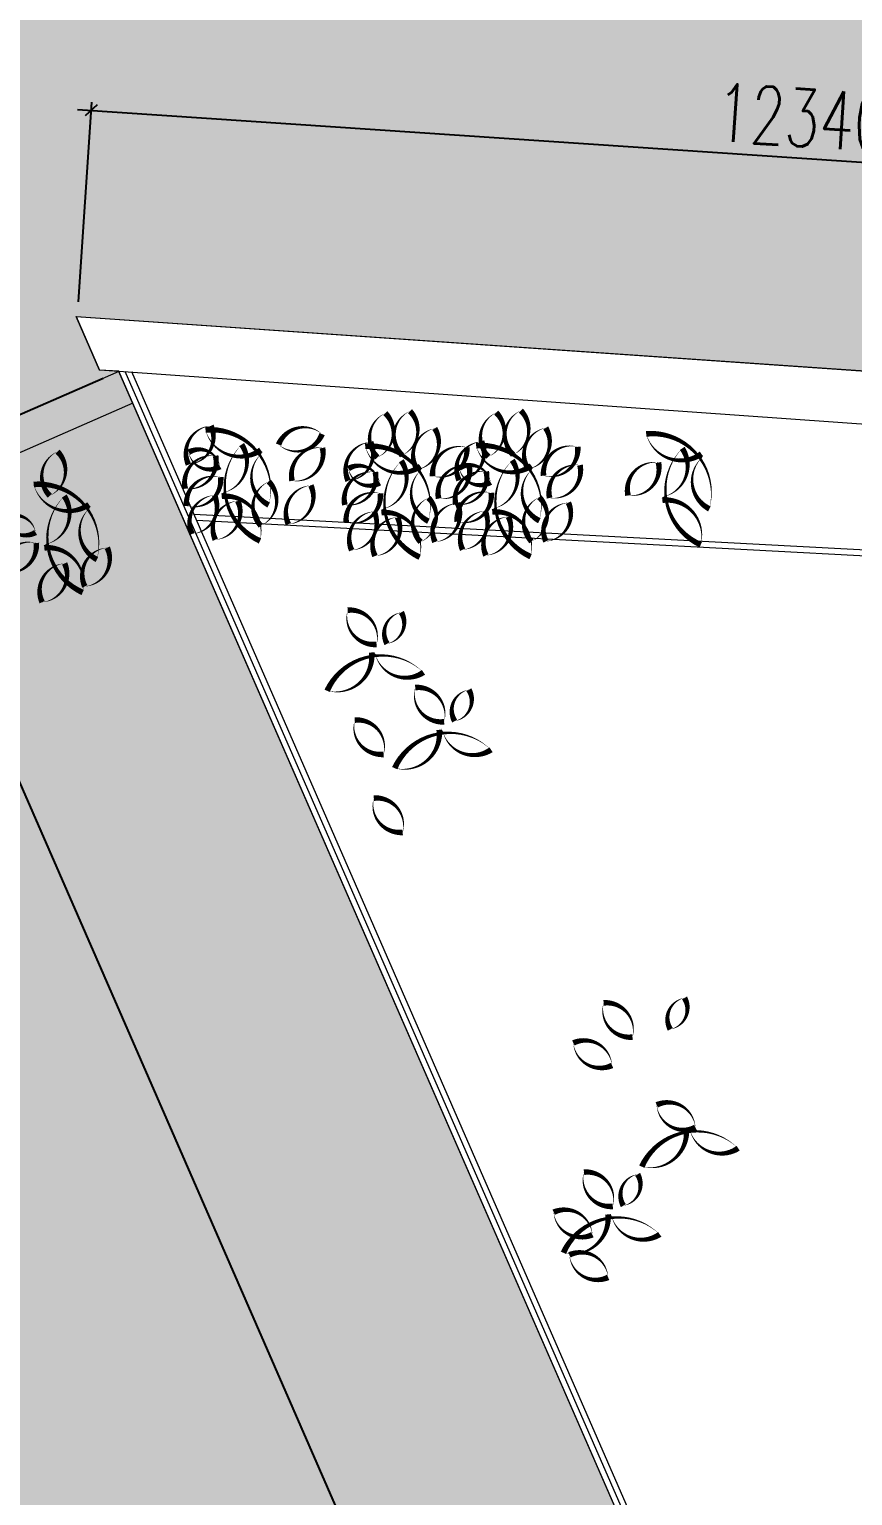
# Model space of a CAD drawing. Header units: metres. Extents: x -45 to 1930, y -347 to 488.
# Drawn here: x 288.23 to 295.38, y -26.63 to -13.9 of the extents above; entities that cross this region are included whole.
import ezdxf

# ---------------------------------------------------------------- set-up
doc = ezdxf.new("R2010")
doc.units = ezdxf.units.M
doc.header["$PDMODE"] = 3
doc.linetypes.add('ČERCHOVANÁ', pattern=[25.4, 12.7, -6.35, 0, -6.35])
for name, color, linetype in [('OSA', 7, 'ČERCHOVANÁ'), ('srafa pozemek', 60, 'Continuous'), ('SRAFY', 3, 'Continuous'), ('zariz.predmety', 203, 'Continuous')]:
    doc.layers.add(name, color=color, linetype=linetype)
doc.styles.add('ROMANS', font='romans.shx', dxfattribs={"width": 0.7})
doc.dimstyles.new('KOTY-50', dxfattribs={"dimscale": 0, "dimtxt": 0.1, "dimasz": 0.1, "dimexe": 0.07, "dimexo": 0.15, "dimgap": 0.02, "dimtad": 1, "dimdec": 0, "dimlfac": 1000, "dimrnd": 5, "dimzin": 0, "dimdsep": 46, "dimtxsty": 'ROMANS', "dimblk1": 'OBLIQUE', "dimblk2": 'OBLIQUE', "dimsah": 1, "dimcen": 0.09, "dimdle": 0.12, "dimadec": 0, "dimazin": 0, "dimtfac": 1, "dimtdec": 4, "dimtofl": 0, "dimtmove": 2, "dimatfit": 3, "dimldrblk": 'OBLIQUE', "dimfxl": 0, "dimtolj": 1, "dimtzin": 0, "dimarcsym": 0})

# ---------------------------------------------------------------- blocks, each defined once
blk = doc.blocks.new('_OBLIQUE')
at = {"color": 0, "linetype": 'ByBlock'}
blk.add_line((-0.5, -0.5), (0.5, 0.5), dxfattribs=at)
blk = doc.blocks.new('*D64')
at = {"layer": 'Defpoints', "color": 0, "linetype": 'Continuous', "lineweight": 0}
for p in [(289.005, -16.872), (298.41, -38.384), (296.374, -39.274)]:
    blk.add_point(p, dxfattribs=at)
at = {"layer": 'SRAFY', "color": 0, "linetype": 'Continuous', "lineweight": -2}
for p, q in [((288.868, -16.932), (286.905, -17.79)), ((286.921, -17.652), (296.422, -39.384)), ((298.272, -38.444), (296.31, -39.302))]:
    blk.add_line(p, q, dxfattribs=at)
at = {"layer": 'SRAFY', "color": 0, "linetype": 'Continuous', "lineweight": -2, "xscale": 0.1, "yscale": 0.1, "zscale": 0.1}
for p, rotation in [((286.969, -17.762), 113.6136663218753), ((296.374, -39.274), 293.6136663218753)]:
    blk.add_blockref('_OBLIQUE', p, dxfattribs=dict(at, rotation=rotation))
at = {"layer": 'SRAFY', "color": 0, "linetype": 'Continuous', "lineweight": 0, "insert": (291.992, -28.378), "char_height": 0.5, "attachment_point": 5, "rotation": 293.6137, "style": 'ROMANS'}
blk.add_mtext('\\A1;23480', dxfattribs=at)
blk = doc.blocks.new('*D67')
at = {"layer": 'Defpoints', "color": 0, "linetype": 'Continuous', "lineweight": 0}
for p in [(301.076, -15.432), (288.643, -16.416), (300.954, -17.243)]:
    blk.add_point(p, dxfattribs=at)
at = {"layer": 'SRAFY', "color": 0, "linetype": 'Continuous', "lineweight": -2}
for p, q in [((288.644, -14.597), (301.195, -15.44)), ((288.653, -16.266), (288.769, -14.535)), ((300.964, -17.093), (301.08, -15.362))]:
    blk.add_line(p, q, dxfattribs=at)
at = {"layer": 'SRAFY', "color": 0, "linetype": 'Continuous', "lineweight": -2, "xscale": 0.1, "yscale": 0.1, "zscale": 0.1}
for p, rotation in [((288.764, -14.605), 176.1582091703138), ((301.076, -15.432), 356.1582091703137)]:
    blk.add_blockref('_OBLIQUE', p, dxfattribs=dict(at, rotation=rotation))
at = {"layer": 'SRAFY', "color": 0, "linetype": 'Continuous', "lineweight": 0, "insert": (294.943, -14.669), "char_height": 0.5, "attachment_point": 5, "rotation": 356.1582, "style": 'ROMANS'}
blk.add_mtext('\\A1;12340', dxfattribs=at)

msp = doc.modelspace()

# ---------------------------------------------------------------- hatches: boundary and pattern name
at = {"layer": 'srafa pozemek', "linetype": 'Continuous', "lineweight": 0}
h = msp.add_hatch(color=256, dxfattribs=at)
h.paths.add_polyline_path([(276.396756, -6.461814), (304.224323, -12.356896), (304.738556, -12.431053), (319.972339, -47.086498), (316.157232, -48.53174), (306.539377, -52.495263), (291.298899, -58.147889), (286.487939, -43.14322), (283.67829, -30.994972), (281.535834, -22.100834), (277.940623, -10.266371)])
h.paths.add_polyline_path([(288.633542, -16.395366), (300.954108, -17.24279), (308.305379, -34.058251), (298.409693, -38.384381), (289.005074, -16.872046), (288.836865, -16.86045)], flags=16)

# ---------------------------------------------------------------- linework, layer by layer
at = {"linetype": 'Continuous', "lineweight": 0}
for p, q in [((288.633542, -16.395366), (300.954964, -17.244748)), ((288.633542, -16.395366), (288.836865, -16.86045)), ((288.836865, -16.86045), (288.64258, -16.41604)), ((289.003891, -16.86934), (288.836865, -16.86045)), ((298.409693, -38.384381), (289.003891, -16.86934)), ((289.003891, -16.86934), (300.660534, -17.694667)), ((298.435478, -38.318539), (289.05976, -16.872313)), ((298.461263, -38.252698), (289.115629, -16.875286))]:
    msp.add_line(p, q, dxfattribs=at)
at = {"layer": 'OSA', "linetype": 'Continuous', "lineweight": 0}
for p, q in [((289.005074, -16.872046), (283.711506, -19.186253)), ((289.125244, -17.146926), (283.831676, -19.461133))]:
    msp.add_line(p, q, dxfattribs=at)
at = {"layer": 'srafa pozemek', "linetype": 'Continuous', "lineweight": 0, "flags": 128}
msp.add_lwpolyline([(288.633542, -16.395366), (300.954108, -17.24279), (308.305379, -34.058251), (298.409693, -38.384381), (289.005074, -16.872046), (288.836865, -16.86045)], close=True, dxfattribs=at)
at = {"layer": 'SRAFY', "color": 252, "linetype": 'Continuous', "lineweight": 0}
for p, q in [((289.655584, -18.110391), (298.035952, -18.5564)), ((289.677995, -18.161655), (298.002494, -18.60469))]:
    msp.add_line(p, q, dxfattribs=at)
at = {"layer": 'zariz.predmety', "color": 253, "linetype": 'Continuous', "ltscale": 0.001}
for points in [[(292.428569, -17.594563, 0, 0, 0.520567051), (292.428569, -17.594563, 0, 0.05, 0.520567051), (292.496248, -17.211513, 0, 0.05, 0.520567051), (292.428569, -17.594563, 0.05, 0.05, 0)], [(291.251581, -17.617089, 0, 0, 0.520567051), (291.251581, -17.617089, 0, 0.05, 0.520567051), (291.31926, -17.234039, 0, 0.05, 0.520567051), (291.251581, -17.617089, 0.05, 0.05, 0)], [(291.464925, -17.599383, 0, 0, 0.520567051), (291.464925, -17.599383, 0, 0.05, 0.520567051), (291.532604, -17.216333, 0, 0.05, 0.520567051), (291.464925, -17.599383, 0.05, 0.05, 0)], [(292.215225, -17.612269, 0, 0, 0.520567051), (292.215225, -17.612269, 0, 0.05, 0.520567051), (292.282904, -17.229219, 0, 0.05, 0.520567051), (292.215225, -17.612269, 0.05, 0.05, 0)], [(289.804191, -17.343735, 0, 0, 0.520567051), (289.804191, -17.343735, 0, 0.05, 0.520567051), (289.608829, -17.6801, 0, 0.05, 0.520567051), (289.804191, -17.343735, 0.05, 0.05, 0)], [(289.757188, -17.379742, 0, 0, 0.520567051), (289.757188, -17.379742, 0, 0.05, 0.520567051), (290.237169, -17.554571, 0, 0.05, 0.520567051), (290.242533, -17.585795, 0, 0.05, 0.520567051), (290.306219, -18.031319, 0, 0.05, 0.520567051), (289.757188, -17.379742, 0.05, 0.05, 0)], [(290.769888, -17.415827, 0, 0, 0.520567051), (290.769888, -17.415827, 0, 0.05, 0.520567051), (290.391573, -17.506299, 0, 0.05, 0.520567051), (290.769888, -17.415827, 0.05, 0.05, 0)], [(291.748756, -17.366591, 0, 0, 0.520567051), (291.748756, -17.366591, 0, 0.05, 0.520567051), (291.596215, -17.724417, 0, 0.05, 0.520567051), (291.748756, -17.366591, 0.05, 0.05, 0)], [(292.7124, -17.361771, 0, 0, 0.520567051), (292.7124, -17.361771, 0, 0.05, 0.520567051), (292.55986, -17.719597, 0, 0.05, 0.520567051), (292.7124, -17.361771, 0.05, 0.05, 0)], [(293.585497, -17.413301, 0, 0, 0.520567051), (293.585497, -17.413301, 0, 0.05, 0.520567051), (294.065478, -17.58813, 0, 0.05, 0.520567051), (294.070842, -17.619354, 0, 0.05, 0.520567051), (294.134528, -18.064878, 0, 0.05, 0.520567051), (293.585497, -17.413301, 0.05, 0.05, 0)], [(288.403842, -17.950314, 0, 0, 0.520567051), (288.403842, -17.950314, 0, 0.05, 0.520567051), (288.471521, -17.567264, 0, 0.05, 0.520567051), (288.403842, -17.950314, 0.05, 0.05, 0)], [(289.610845, -17.573857, 0, 0, 0.520567051), (289.610845, -17.573857, 0, 0.05, 0.520567051), (289.882876, -17.69754, 0, 0.05, 0.520567051), (289.610845, -17.573857, 0.05, 0.05, 0)], [(290.230624, -18.343227, 0, 0, 0.520567051), (290.230624, -18.343227, 0, 0.05, 0.520567051), (289.897717, -17.955774, 0, 0.05, 0.520567051), (289.908328, -17.925922, 0, 0.05, 0.520567051), (290.070941, -17.506275, 0, 0.05, 0.520567051), (290.230624, -18.343227, 0.05, 0.05, 0)], [(290.773321, -17.535778, 0, 0, 0.520567051), (290.773321, -17.535778, 0, 0.05, 0.520567051), (290.508877, -17.821044, 0, 0.05, 0.520567051), (290.773321, -17.535778, 0.05, 0.05, 0)], [(291.191516, -17.484964, 0, 0, 0.520567051), (291.191516, -17.484964, 0, 0.05, 0.520567051), (290.996154, -17.821329, 0, 0.05, 0.520567051), (291.191516, -17.484964, 0.05, 0.05, 0)], [(291.144513, -17.520971, 0, 0, 0.520567051), (291.144513, -17.520971, 0, 0.05, 0.520567051), (291.624494, -17.6958, 0, 0.05, 0.520567051), (291.629858, -17.727024, 0, 0.05, 0.520567051), (291.693544, -18.172548, 0, 0.05, 0.520567051), (291.144513, -17.520971, 0.05, 0.05, 0)], [(291.729967, -17.781655, 0, 0, 0.520567051), (291.729967, -17.781655, 0, 0.05, 0.520567051), (292.027467, -17.531052, 0, 0.05, 0.520567051), (291.729967, -17.781655, 0.05, 0.05, 0)], [(292.15516, -17.480144, 0, 0, 0.520567051), (292.15516, -17.480144, 0, 0.05, 0.520567051), (291.959798, -17.816509, 0, 0.05, 0.520567051), (292.15516, -17.480144, 0.05, 0.05, 0)], [(292.108158, -17.516151, 0, 0, 0.520567051), (292.108158, -17.516151, 0, 0.05, 0.520567051), (292.588139, -17.69098, 0, 0.05, 0.520567051), (292.593503, -17.722204, 0, 0.05, 0.520567051), (292.657189, -18.167727, 0, 0.05, 0.520567051), (292.108158, -17.516151, 0.05, 0.05, 0)], [(292.693611, -17.776834, 0, 0, 0.520567051), (292.693611, -17.776834, 0, 0.05, 0.520567051), (292.991111, -17.526232, 0, 0.05, 0.520567051), (292.693611, -17.776834, 0.05, 0.05, 0)], [(294.058933, -18.376786, 0, 0, 0.520567051), (294.058933, -18.376786, 0, 0.05, 0.520567051), (293.726026, -17.989333, 0, 0.05, 0.520567051), (293.736637, -17.959481, 0, 0.05, 0.520567051), (293.89925, -17.539833, 0, 0.05, 0.520567051), (294.058933, -18.376786, 0.05, 0.05, 0)], [(289.844725, -17.604305, 0, 0, 0.520567051), (289.844725, -17.604305, 0, 0.05, 0.520567051), (289.58028, -17.889572, 0, 0.05, 0.520567051), (289.844725, -17.604305, 0.05, 0.05, 0)], [(290.99817, -17.715086, 0, 0, 0.520567051), (290.99817, -17.715086, 0, 0.05, 0.520567051), (291.270201, -17.838768, 0, 0.05, 0.520567051), (290.99817, -17.715086, 0.05, 0.05, 0)], [(291.617949, -18.484456, 0, 0, 0.520567051), (291.617949, -18.484456, 0, 0.05, 0.520567051), (291.285042, -18.097003, 0, 0.05, 0.520567051), (291.295653, -18.067151, 0, 0.05, 0.520567051), (291.458266, -17.647503, 0, 0.05, 0.520567051), (291.617949, -18.484456, 0.05, 0.05, 0)], [(292.046844, -17.690003, 0, 0, 0.520567051), (292.046844, -17.690003, 0, 0.05, 0.520567051), (291.7824, -17.975269, 0, 0.05, 0.520567051), (292.046844, -17.690003, 0.05, 0.05, 0)], [(291.961814, -17.710266, 0, 0, 0.520567051), (291.961814, -17.710266, 0, 0.05, 0.520567051), (292.233845, -17.833948, 0, 0.05, 0.520567051), (291.961814, -17.710266, 0.05, 0.05, 0)], [(292.581594, -18.479636, 0, 0, 0.520567051), (292.581594, -18.479636, 0, 0.05, 0.520567051), (292.248686, -18.092183, 0, 0.05, 0.520567051), (292.259298, -18.062331, 0, 0.05, 0.520567051), (292.421911, -17.642683, 0, 0.05, 0.520567051), (292.581594, -18.479636, 0.05, 0.05, 0)], [(293.010489, -17.685183, 0, 0, 0.520567051), (293.010489, -17.685183, 0, 0.05, 0.520567051), (292.746044, -17.970449, 0, 0.05, 0.520567051), (293.010489, -17.685183, 0.05, 0.05, 0)], [(293.691962, -17.662743, 0, 0, 0.520567051), (293.691962, -17.662743, 0, 0.05, 0.520567051), (293.427518, -17.94801, 0, 0.05, 0.520567051), (293.691962, -17.662743, 0.05, 0.05, 0)], [(289.591615, -18.039861, 0, 0, 0.520567051), (289.591615, -18.039861, 0, 0.05, 0.520567051), (289.889115, -17.789259, 0, 0.05, 0.520567051), (289.591615, -18.039861, 0.05, 0.05, 0)], [(290.238416, -18.210842, 0, 0, 0.520567051), (290.238416, -18.210842, 0, 0.05, 0.520567051), (290.306095, -17.827792, 0, 0.05, 0.520567051), (290.238416, -18.210842, 0.05, 0.05, 0)], [(291.23205, -17.745534, 0, 0, 0.520567051), (291.23205, -17.745534, 0, 0.05, 0.520567051), (290.967605, -18.0308, 0, 0.05, 0.520567051), (291.23205, -17.745534, 0.05, 0.05, 0)], [(292.195694, -17.740714, 0, 0, 0.520567051), (292.195694, -17.740714, 0, 0.05, 0.520567051), (291.931249, -18.02598, 0, 0.05, 0.520567051), (292.195694, -17.740714, 0.05, 0.05, 0)], [(288.264372, -17.85272, 0, 0, 0.520567051), (288.264372, -17.85272, 0, 0.05, 0.520567051), (288.744353, -18.027549, 0, 0.05, 0.520567051), (288.749717, -18.058773, 0, 0.05, 0.520567051), (288.813403, -18.504297, 0, 0.05, 0.520567051), (288.264372, -17.85272, 0.05, 0.05, 0)], [(288.689575, -18.790741, 0, 0, 0.520567051), (288.689575, -18.790741, 0, 0.05, 0.520567051), (288.356667, -18.403288, 0, 0.05, 0.520567051), (288.367279, -18.373437, 0, 0.05, 0.520567051), (288.529892, -17.953789, 0, 0.05, 0.520567051), (288.689575, -18.790741, 0.05, 0.05, 0)], [(289.639736, -18.283036, 0, 0, 0.520567051), (289.639736, -18.283036, 0, 0.05, 0.520567051), (289.835098, -17.946671, 0, 0.05, 0.520567051), (289.639736, -18.283036, 0.05, 0.05, 0)], [(290.477117, -18.197744, 0, 0, 0.520567051), (290.477117, -18.197744, 0, 0.05, 0.520567051), (290.672479, -17.861379, 0, 0.05, 0.520567051), (290.477117, -18.197744, 0.05, 0.05, 0)], [(290.97894, -18.18109, 0, 0, 0.520567051), (290.97894, -18.18109, 0, 0.05, 0.520567051), (291.27644, -17.930487, 0, 0.05, 0.520567051), (290.97894, -18.18109, 0.05, 0.05, 0)], [(291.625741, -18.352071, 0, 0, 0.520567051), (291.625741, -18.352071, 0, 0.05, 0.520567051), (291.69342, -17.969021, 0, 0.05, 0.520567051), (291.625741, -18.352071, 0.05, 0.05, 0)], [(291.942585, -18.176269, 0, 0, 0.520567051), (291.942585, -18.176269, 0, 0.05, 0.520567051), (292.240085, -17.925667, 0, 0.05, 0.520567051), (291.942585, -18.176269, 0.05, 0.05, 0)], [(292.589385, -18.34725, 0, 0, 0.520567051), (292.589385, -18.34725, 0, 0.05, 0.520567051), (292.657064, -17.9642, 0, 0.05, 0.520567051), (292.589385, -18.34725, 0.05, 0.05, 0)], [(289.84227, -18.332638, 0, 0, 0.520567051), (289.84227, -18.332638, 0, 0.05, 0.520567051), (290.037632, -17.996273, 0, 0.05, 0.520567051), (289.84227, -18.332638, 0.05, 0.05, 0)], [(291.027061, -18.424265, 0, 0, 0.520567051), (291.027061, -18.424265, 0, 0.05, 0.520567051), (291.222423, -18.0879, 0, 0.05, 0.520567051), (291.027061, -18.424265, 0.05, 0.05, 0)], [(291.75064, -18.351969, 0, 0, 0.520567051), (291.75064, -18.351969, 0, 0.05, 0.520567051), (291.946002, -18.015604, 0, 0.05, 0.520567051), (291.75064, -18.351969, 0.05, 0.05, 0)], [(291.990705, -18.419445, 0, 0, 0.520567051), (291.990705, -18.419445, 0, 0.05, 0.520567051), (292.186067, -18.08308, 0, 0.05, 0.520567051), (291.990705, -18.419445, 0.05, 0.05, 0)], [(292.714284, -18.347149, 0, 0, 0.520567051), (292.714284, -18.347149, 0, 0.05, 0.520567051), (292.909646, -18.010784, 0, 0.05, 0.520567051), (292.714284, -18.347149, 0.05, 0.05, 0)], [(288.008759, -18.14606, 0, 0, 0.520567051), (288.008759, -18.14606, 0, 0.05, 0.520567051), (288.28079, -18.269742, 0, 0.05, 0.520567051), (288.008759, -18.14606, 0.05, 0.05, 0)], [(291.229595, -18.473867, 0, 0, 0.520567051), (291.229595, -18.473867, 0, 0.05, 0.520567051), (291.424957, -18.137502, 0, 0.05, 0.520567051), (291.229595, -18.473867, 0.05, 0.05, 0)], [(292.193239, -18.469046, 0, 0, 0.520567051), (292.193239, -18.469046, 0, 0.05, 0.520567051), (292.388602, -18.132681, 0, 0.05, 0.520567051), (292.193239, -18.469046, 0.05, 0.05, 0)], [(287.98953, -18.612064, 0, 0, 0.520567051), (287.98953, -18.612064, 0, 0.05, 0.520567051), (288.28703, -18.361461, 0, 0.05, 0.520567051), (287.98953, -18.612064, 0.05, 0.05, 0)], [(288.708088, -18.738496, 0, 0, 0.520567051), (288.708088, -18.738496, 0, 0.05, 0.520567051), (288.90345, -18.402132, 0, 0.05, 0.520567051), (288.708088, -18.738496, 0.05, 0.05, 0)], [(288.337619, -18.875216, 0, 0, 0.520567051), (288.337619, -18.875216, 0, 0.05, 0.520567051), (288.532981, -18.538851, 0, 0.05, 0.520567051), (288.337619, -18.875216, 0.05, 0.05, 0)], [(290.992259, -18.944342, 0, 0, 0.520567051), (290.992259, -18.944342, 0, 0.05, 0.520567051), (291.242861, -19.241842, 0, 0.05, 0.520567051), (290.992259, -18.944342, 0.05, 0.05, 0)], [(291.458263, -18.963572, 0, 0, 0.520567051), (291.458263, -18.963572, 0, 0.05, 0.520567051), (291.33458, -19.235602, 0, 0.05, 0.520567051), (291.458263, -18.963572, 0.05, 0.05, 0)], [(290.813581, -19.644387, 0, 0, 0.520567051), (290.813581, -19.644387, 0, 0.05, 0.520567051), (291.201034, -19.31148, 0, 0.05, 0.520567051), (291.230886, -19.322091, 0, 0.05, 0.520567051), (291.650534, -19.484704, 0, 0.05, 0.520567051), (290.813581, -19.644387, 0.05, 0.05, 0)], [(291.579237, -19.616058, 0, 0, 0.520567051), (291.579237, -19.616058, 0, 0.05, 0.520567051), (291.829839, -19.913558, 0, 0.05, 0.520567051), (291.579237, -19.616058, 0.05, 0.05, 0)], [(292.045241, -19.635288, 0, 0, 0.520567051), (292.045241, -19.635288, 0, 0.05, 0.520567051), (291.921558, -19.907318, 0, 0.05, 0.520567051), (292.045241, -19.635288, 0.05, 0.05, 0)], [(291.053611, -19.898465, 0, 0, 0.520567051), (291.053611, -19.898465, 0, 0.05, 0.520567051), (291.304213, -20.195965, 0, 0.05, 0.520567051), (291.053611, -19.898465, 0.05, 0.05, 0)], [(291.400559, -20.316103, 0, 0, 0.520567051), (291.400559, -20.316103, 0, 0.05, 0.520567051), (291.788012, -19.983196, 0, 0.05, 0.520567051), (291.817864, -19.993807, 0, 0.05, 0.520567051), (292.237512, -20.156421, 0, 0.05, 0.520567051), (291.400559, -20.316103, 0.05, 0.05, 0)], [(291.219295, -20.575842, 0, 0, 0.520567051), (291.219295, -20.575842, 0, 0.05, 0.520567051), (291.469897, -20.873342, 0, 0.05, 0.520567051), (291.219295, -20.575842, 0.05, 0.05, 0)], [(293.215736, -22.353778, 0, 0, 0.520567051), (293.215736, -22.353778, 0, 0.05, 0.520567051), (293.466338, -22.651278, 0, 0.05, 0.520567051), (293.215736, -22.353778, 0.05, 0.05, 0)], [(293.918783, -22.311067, 0, 0, 0.520567051), (293.918783, -22.311067, 0, 0.05, 0.520567051), (293.795101, -22.583097, 0, 0.05, 0.520567051), (293.918783, -22.311067, 0.05, 0.05, 0)], [(292.952584, -22.701867, 0, 0, 0.520567051), (292.952584, -22.701867, 0, 0.05, 0.520567051), (293.288949, -22.897229, 0, 0.05, 0.520567051), (292.952584, -22.701867, 0.05, 0.05, 0)], [(293.676637, -23.239726, 0, 0, 0.520567051), (293.676637, -23.239726, 0, 0.05, 0.520567051), (294.013002, -23.435088, 0, 0.05, 0.520567051), (293.676637, -23.239726, 0.05, 0.05, 0)], [(293.547265, -23.775713, 0, 0, 0.520567051), (293.547265, -23.775713, 0, 0.05, 0.520567051), (293.934718, -23.442805, 0, 0.05, 0.520567051), (293.964569, -23.453417, 0, 0.05, 0.520567051), (294.384217, -23.61603, 0, 0.05, 0.520567051), (293.547265, -23.775713, 0.05, 0.05, 0)], [(293.045008, -23.823324, 0, 0, 0.520567051), (293.045008, -23.823324, 0, 0.05, 0.520567051), (293.29561, -24.120824, 0, 0.05, 0.520567051), (293.045008, -23.823324, 0.05, 0.05, 0)], [(293.511012, -23.842554, 0, 0, 0.520567051), (293.511012, -23.842554, 0, 0.05, 0.520567051), (293.387329, -24.114585, 0, 0.05, 0.520567051), (293.511012, -23.842554, 0.05, 0.05, 0)], [(292.781856, -24.171413, 0, 0, 0.520567051), (292.781856, -24.171413, 0, 0.05, 0.520567051), (293.118221, -24.366776, 0, 0.05, 0.520567051), (292.781856, -24.171413, 0.05, 0.05, 0)], [(292.866331, -24.52337, 0, 0, 0.520567051), (292.866331, -24.52337, 0, 0.05, 0.520567051), (293.253784, -24.190462, 0, 0.05, 0.520567051), (293.283635, -24.201074, 0, 0.05, 0.520567051), (293.703283, -24.363687, 0, 0.05, 0.520567051), (292.866331, -24.52337, 0.05, 0.05, 0)], [(292.918575, -24.541883, 0, 0, 0.520567051), (292.918575, -24.541883, 0, 0.05, 0.520567051), (293.25494, -24.737245, 0, 0.05, 0.520567051), (292.918575, -24.541883, 0.05, 0.05, 0)]]:
    msp.add_lwpolyline(points, format="xyseb", close=True, dxfattribs=at)

# ---------------------------------------------------------------- dimensions: what is measured, and where the dimension line sits
at = {"layer": 'SRAFY', "linetype": 'Continuous', "lineweight": 0}
for p1, p2, distance, picture, middle in [((288.64258, -16.41604), (300.954108, -17.24279), 1.815101, '*D67', (294.94341, -14.669179)), ((289.005074, -16.872046), (298.409693, -38.384381), -2.221864, '*D64', (291.992256, -28.378022))]:
    dim = msp.add_aligned_dim(p1=p1, p2=p2, distance=distance, dimstyle='KOTY-50', override={"dimscale": 1, "dimtxt": 0.5, "dimgap": 0.1}, dxfattribs=at)
    dim.commit()
    dim.dimension.update_dxf_attribs({"geometry": picture, "text_midpoint": middle})

doc.saveas('drawing.dxf')
